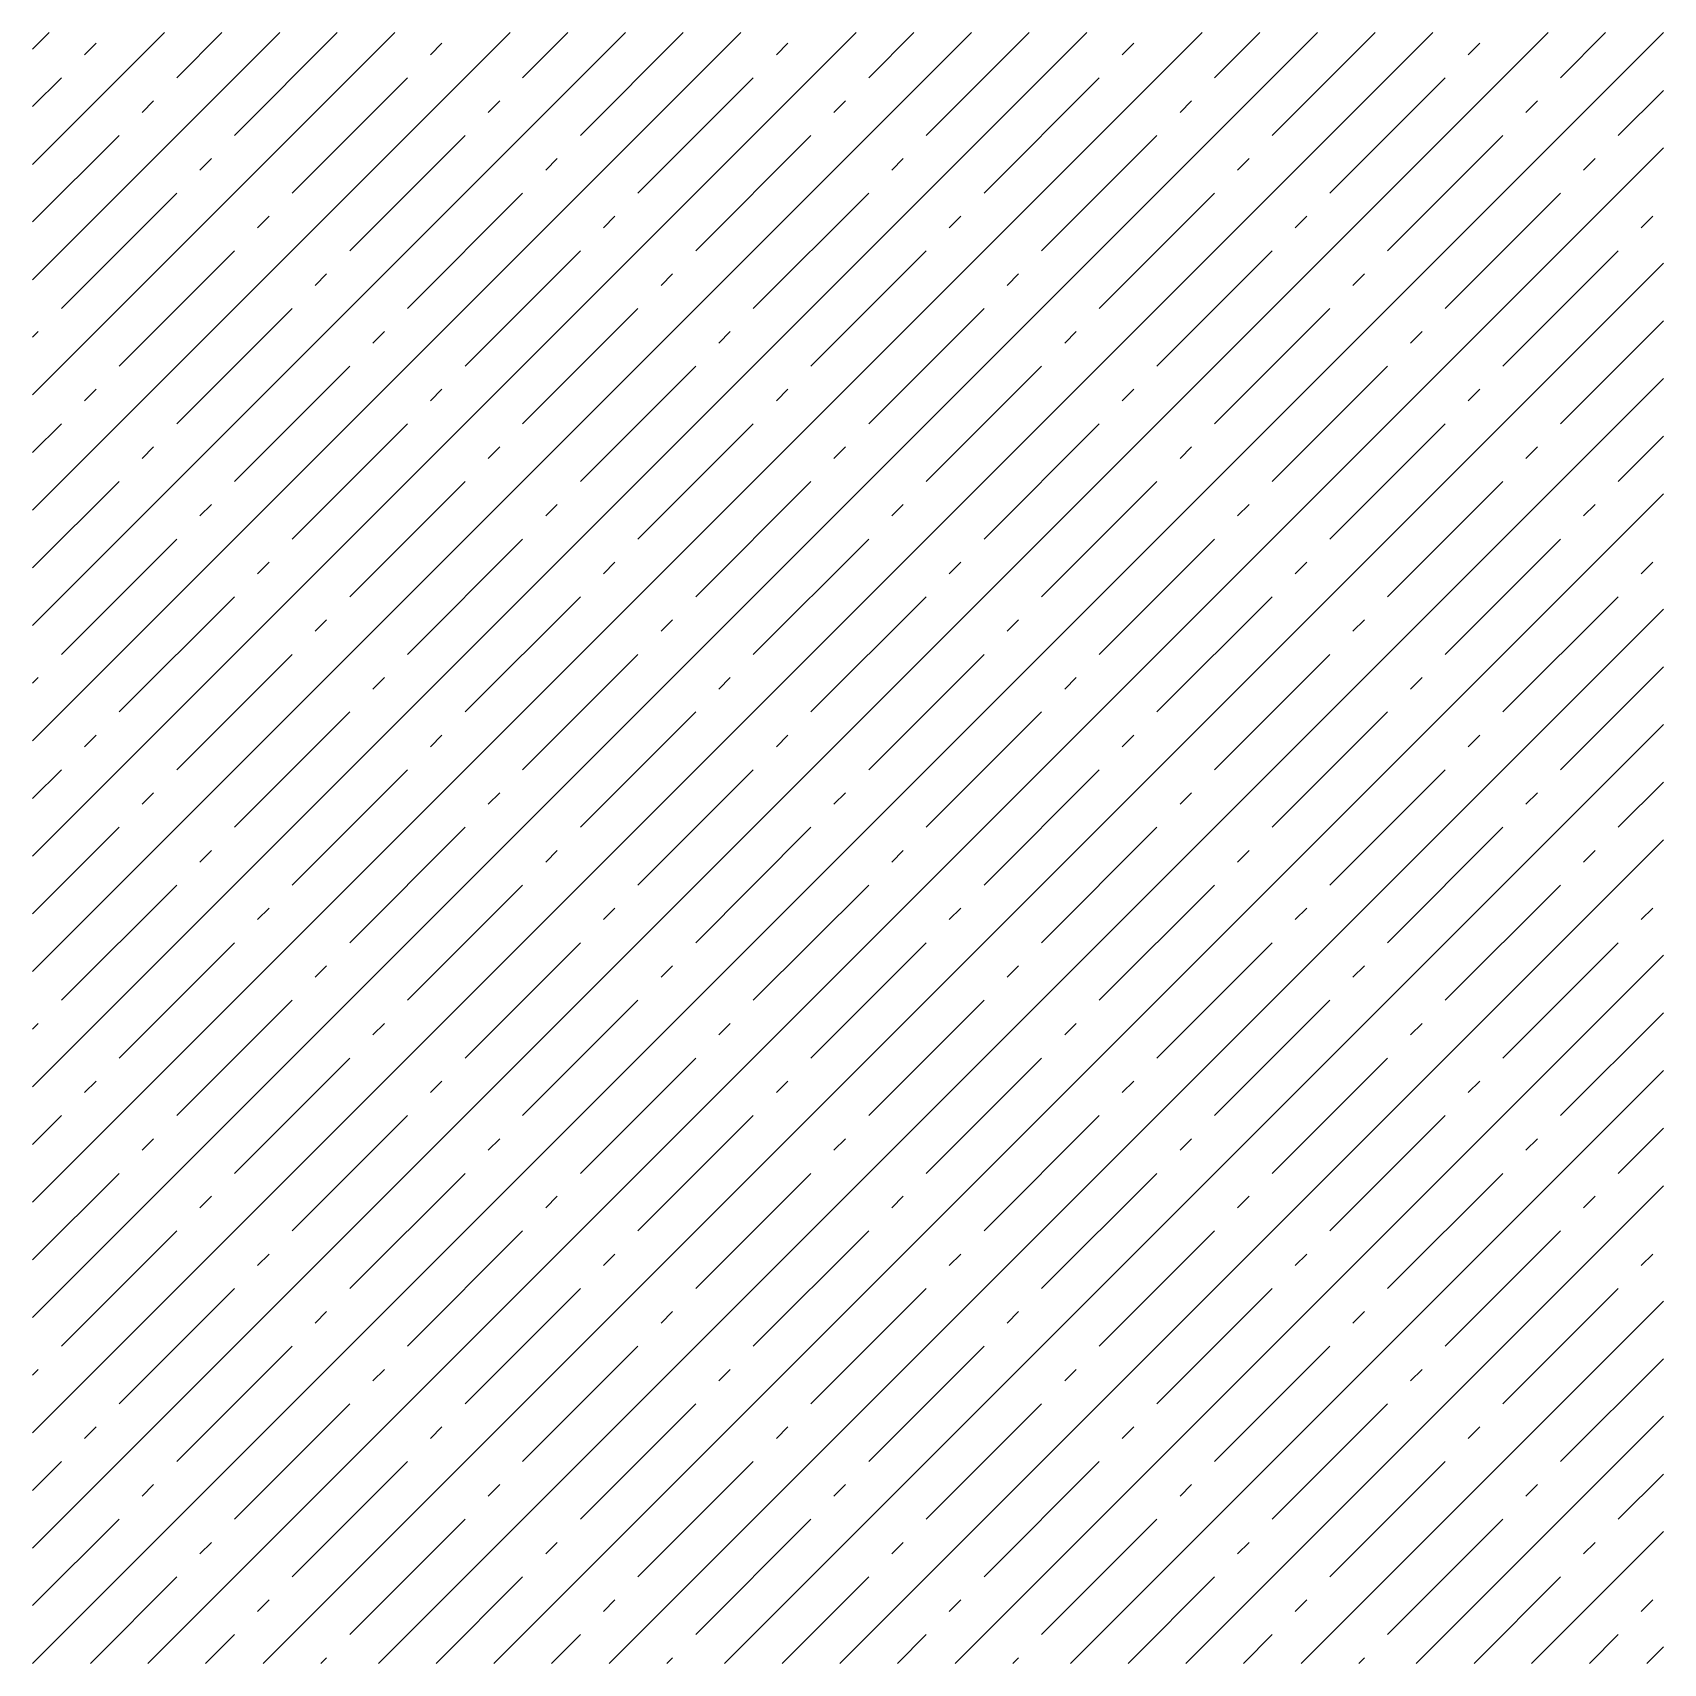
# Model space of a CAD drawing. Header units: millimetres. Extents: x 0 to 100, y 0 to 100.
import ezdxf

# ---------------------------------------------------------------- set-up
doc = ezdxf.new("R2010")
doc.units = ezdxf.units.MM
doc.linetypes.add('K5LT32768', pattern=[0])
doc.linetypes.add('K5LT32769', pattern=[0])

msp = doc.modelspace()

# ---------------------------------------------------------------- linework, layer by layer
at = {"color": 7, "linetype": 'K5LT32768', "lineweight": 18}
for p, q in [((0, 0), (100, 100)), ((0, 7.07), (92.93, 100)), ((0, 14.14), (85.86, 100)), ((0, 21.21), (78.79, 100)), ((0, 28.28), (71.72, 100)), ((0, 35.36), (64.64, 100)), ((0, 42.43), (57.57, 100)), ((0, 49.5), (50.5, 100)), ((0, 56.57), (43.43, 100)), ((0, 63.64), (36.36, 100)), ((0, 70.71), (29.29, 100)), ((0, 77.78), (22.22, 100)), ((0, 84.85), (15.15, 100)), ((0, 91.92), (8.08, 100)), ((0, 98.99), (1.01, 100)), ((7.07, 0), (100, 92.93)), ((14.14, 0), (100, 85.86)), ((21.21, 0), (100, 78.79)), ((28.28, 0), (100, 71.72)), ((35.36, 0), (100, 64.64)), ((42.43, 0), (100, 57.57)), ((49.5, 0), (100, 50.5)), ((56.57, 0), (100, 43.43)), ((63.64, 0), (100, 36.36)), ((70.71, 0), (100, 29.29)), ((77.78, 0), (100, 22.22)), ((84.85, 0), (100, 15.15)), ((91.92, 0), (100, 8.08)), ((98.99, 0), (100, 1.01))]:
    msp.add_line(p, q, dxfattribs=at)
at = {"color": 7, "linetype": 'K5LT32769', "lineweight": 18}
for p, q in [((8.84, 97.23), (11.61, 100)), ((12.37, 93.69), (18.68, 100)), ((30.05, 97.23), (32.82, 100)), ((33.59, 93.69), (39.9, 100)), ((51.27, 97.23), (54.04, 100)), ((54.8, 93.69), (61.11, 100)), ((72.48, 97.23), (75.25, 100)), ((76.01, 93.69), (82.32, 100)), ((93.69, 97.23), (96.46, 100)), ((3.18, 98.64), (3.89, 99.35)), ((24.4, 98.64), (25.1, 99.35)), ((45.61, 98.64), (46.32, 99.35)), ((66.82, 98.64), (67.53, 99.35)), ((88.03, 98.64), (88.74, 99.35)), ((0, 95.46), (1.77, 97.23)), ((15.91, 90.16), (22.98, 97.23)), ((37.12, 90.16), (44.19, 97.23)), ((58.34, 90.16), (65.41, 97.23)), ((79.55, 90.16), (86.62, 97.23)), ((97.23, 93.69), (100, 96.46)), ((6.72, 95.11), (7.42, 95.81)), ((27.93, 95.11), (28.64, 95.81)), ((49.14, 95.11), (49.85, 95.81)), ((70.36, 95.11), (71.06, 95.81)), ((91.57, 95.11), (92.28, 95.81)), ((0, 88.39), (5.3, 93.69)), ((19.45, 86.62), (26.52, 93.69)), ((40.66, 86.62), (47.73, 93.69)), ((61.87, 86.62), (68.94, 93.69)), ((83.09, 86.62), (90.16, 93.69)), ((10.25, 91.57), (10.96, 92.28)), ((31.47, 91.57), (32.17, 92.28)), ((52.68, 91.57), (53.39, 92.28)), ((73.89, 91.57), (74.6, 92.28)), ((95.11, 91.57), (95.81, 92.28)), ((1.77, 83.09), (8.84, 90.16)), ((22.98, 83.09), (30.05, 90.16)), ((44.19, 83.09), (51.27, 90.16)), ((65.41, 83.09), (72.48, 90.16)), ((86.62, 83.09), (93.69, 90.16)), ((13.79, 88.03), (14.5, 88.74)), ((35, 88.03), (35.71, 88.74)), ((56.21, 88.03), (56.92, 88.74)), ((77.43, 88.03), (78.14, 88.74)), ((98.64, 88.03), (99.35, 88.74)), ((5.3, 79.55), (12.37, 86.62)), ((26.52, 79.55), (33.59, 86.62)), ((47.73, 79.55), (54.8, 86.62)), ((68.94, 79.55), (76.01, 86.62)), ((90.16, 79.55), (97.23, 86.62)), ((17.32, 84.5), (18.03, 85.21)), ((38.54, 84.5), (39.24, 85.21)), ((59.75, 84.5), (60.46, 85.21)), ((80.96, 84.5), (81.67, 85.21)), ((8.84, 76.01), (15.91, 83.09)), ((30.05, 76.01), (37.12, 83.09)), ((51.27, 76.01), (58.34, 83.09)), ((72.48, 76.01), (79.55, 83.09)), ((93.69, 76.01), (100, 82.32)), ((0, 81.32), (0.35, 81.67)), ((20.86, 80.96), (21.57, 81.67)), ((42.07, 80.96), (42.78, 81.67)), ((63.29, 80.96), (63.99, 81.67)), ((84.5, 80.96), (85.21, 81.67)), ((12.37, 72.48), (19.45, 79.55)), ((33.59, 72.48), (40.66, 79.55)), ((54.8, 72.48), (61.87, 79.55)), ((76.01, 72.48), (83.09, 79.55)), ((3.18, 77.43), (3.89, 78.14)), ((24.4, 77.43), (25.1, 78.14)), ((45.61, 77.43), (46.32, 78.14)), ((66.82, 77.43), (67.53, 78.14)), ((88.03, 77.43), (88.74, 78.14)), ((0, 74.25), (1.77, 76.01)), ((15.91, 68.94), (22.98, 76.01)), ((37.12, 68.94), (44.19, 76.01)), ((58.34, 68.94), (65.41, 76.01)), ((79.55, 68.94), (86.62, 76.01)), ((97.23, 72.48), (100, 75.25)), ((6.72, 73.89), (7.42, 74.6)), ((27.93, 73.89), (28.64, 74.6)), ((49.14, 73.89), (49.85, 74.6)), ((70.36, 73.89), (71.06, 74.6)), ((91.57, 73.89), (92.28, 74.6)), ((0, 67.18), (5.3, 72.48)), ((19.45, 65.41), (26.52, 72.48)), ((40.66, 65.41), (47.73, 72.48)), ((61.87, 65.41), (68.94, 72.48)), ((83.09, 65.41), (90.16, 72.48)), ((10.25, 70.36), (10.96, 71.06)), ((31.47, 70.36), (32.17, 71.06)), ((52.68, 70.36), (53.39, 71.06)), ((73.89, 70.36), (74.6, 71.06)), ((95.11, 70.36), (95.81, 71.06)), ((1.77, 61.87), (8.84, 68.94)), ((22.98, 61.87), (30.05, 68.94)), ((44.19, 61.87), (51.27, 68.94)), ((65.41, 61.87), (72.48, 68.94)), ((86.62, 61.87), (93.69, 68.94)), ((13.79, 66.82), (14.5, 67.53)), ((35, 66.82), (35.71, 67.53)), ((56.21, 66.82), (56.92, 67.53)), ((77.43, 66.82), (78.14, 67.53)), ((98.64, 66.82), (99.35, 67.53)), ((5.3, 58.34), (12.37, 65.41)), ((26.52, 58.34), (33.59, 65.41)), ((47.73, 58.34), (54.8, 65.41)), ((68.94, 58.34), (76.01, 65.41)), ((90.16, 58.34), (97.23, 65.41)), ((17.32, 63.29), (18.03, 63.99)), ((38.54, 63.29), (39.24, 63.99)), ((59.75, 63.29), (60.46, 63.99)), ((80.96, 63.29), (81.67, 63.99)), ((8.84, 54.8), (15.91, 61.87)), ((30.05, 54.8), (37.12, 61.87)), ((51.27, 54.8), (58.34, 61.87)), ((72.48, 54.8), (79.55, 61.87)), ((93.69, 54.8), (100, 61.11)), ((0, 60.1), (0.35, 60.46)), ((20.86, 59.75), (21.57, 60.46)), ((42.07, 59.75), (42.78, 60.46)), ((63.29, 59.75), (63.99, 60.46)), ((84.5, 59.75), (85.21, 60.46)), ((12.37, 51.27), (19.45, 58.34)), ((33.59, 51.27), (40.66, 58.34)), ((54.8, 51.27), (61.87, 58.34)), ((76.01, 51.27), (83.09, 58.34)), ((3.18, 56.21), (3.89, 56.92)), ((24.4, 56.21), (25.1, 56.92)), ((45.61, 56.21), (46.32, 56.92)), ((66.82, 56.21), (67.53, 56.92)), ((88.03, 56.21), (88.74, 56.92)), ((0, 53.03), (1.77, 54.8)), ((15.91, 47.73), (22.98, 54.8)), ((37.12, 47.73), (44.19, 54.8)), ((58.34, 47.73), (65.41, 54.8)), ((79.55, 47.73), (86.62, 54.8)), ((97.23, 51.27), (100, 54.04)), ((6.72, 52.68), (7.42, 53.39)), ((27.93, 52.68), (28.64, 53.39)), ((49.14, 52.68), (49.85, 53.39)), ((70.36, 52.68), (71.06, 53.39)), ((91.57, 52.68), (92.28, 53.39)), ((0, 45.96), (5.3, 51.27)), ((19.45, 44.19), (26.52, 51.27)), ((40.66, 44.19), (47.73, 51.27)), ((61.87, 44.19), (68.94, 51.27)), ((83.09, 44.19), (90.16, 51.27)), ((10.25, 49.14), (10.96, 49.85)), ((31.47, 49.14), (32.17, 49.85)), ((52.68, 49.14), (53.39, 49.85)), ((73.89, 49.14), (74.6, 49.85)), ((95.11, 49.14), (95.81, 49.85)), ((1.77, 40.66), (8.84, 47.73)), ((22.98, 40.66), (30.05, 47.73)), ((44.19, 40.66), (51.27, 47.73)), ((65.41, 40.66), (72.48, 47.73)), ((86.62, 40.66), (93.69, 47.73)), ((13.79, 45.61), (14.5, 46.32)), ((35, 45.61), (35.71, 46.32)), ((56.21, 45.61), (56.92, 46.32)), ((77.43, 45.61), (78.14, 46.32)), ((98.64, 45.61), (99.35, 46.32)), ((5.3, 37.12), (12.37, 44.19)), ((26.52, 37.12), (33.59, 44.19)), ((47.73, 37.12), (54.8, 44.19)), ((68.94, 37.12), (76.01, 44.19)), ((90.16, 37.12), (97.23, 44.19)), ((17.32, 42.07), (18.03, 42.78)), ((38.54, 42.07), (39.24, 42.78)), ((59.75, 42.07), (60.46, 42.78)), ((80.96, 42.07), (81.67, 42.78)), ((8.84, 33.59), (15.91, 40.66)), ((30.05, 33.59), (37.12, 40.66)), ((51.27, 33.59), (58.34, 40.66)), ((72.48, 33.59), (79.55, 40.66)), ((0, 38.89), (0.35, 39.24)), ((20.86, 38.54), (21.57, 39.24)), ((42.07, 38.54), (42.78, 39.24)), ((63.29, 38.54), (63.99, 39.24)), ((84.5, 38.54), (85.21, 39.24)), ((93.69, 33.59), (100, 39.9)), ((12.37, 30.05), (19.45, 37.12)), ((33.59, 30.05), (40.66, 37.12)), ((54.8, 30.05), (61.87, 37.12)), ((76.01, 30.05), (83.09, 37.12)), ((3.18, 35), (3.89, 35.71)), ((24.4, 35), (25.1, 35.71)), ((45.61, 35), (46.32, 35.71)), ((66.82, 35), (67.53, 35.71)), ((88.03, 35), (88.74, 35.71)), ((0, 31.82), (1.77, 33.59)), ((15.91, 26.52), (22.98, 33.59)), ((37.12, 26.52), (44.19, 33.59)), ((58.34, 26.52), (65.41, 33.59)), ((79.55, 26.52), (86.62, 33.59)), ((6.72, 31.47), (7.42, 32.17)), ((27.93, 31.47), (28.64, 32.17)), ((49.14, 31.47), (49.85, 32.17)), ((70.36, 31.47), (71.06, 32.17)), ((91.57, 31.47), (92.28, 32.17)), ((97.23, 30.05), (100, 32.82)), ((0, 24.75), (5.3, 30.05)), ((19.45, 22.98), (26.52, 30.05)), ((40.66, 22.98), (47.73, 30.05)), ((61.87, 22.98), (68.94, 30.05)), ((83.09, 22.98), (90.16, 30.05)), ((10.25, 27.93), (10.96, 28.64)), ((31.47, 27.93), (32.17, 28.64)), ((52.68, 27.93), (53.39, 28.64)), ((73.89, 27.93), (74.6, 28.64)), ((95.11, 27.93), (95.81, 28.64)), ((1.77, 19.45), (8.84, 26.52)), ((22.98, 19.45), (30.05, 26.52)), ((44.19, 19.45), (51.27, 26.52)), ((65.41, 19.45), (72.48, 26.52)), ((86.62, 19.45), (93.69, 26.52)), ((13.79, 24.4), (14.5, 25.1)), ((35, 24.4), (35.71, 25.1)), ((56.21, 24.4), (56.92, 25.1)), ((77.43, 24.4), (78.14, 25.1)), ((98.64, 24.4), (99.35, 25.1)), ((5.3, 15.91), (12.37, 22.98)), ((26.52, 15.91), (33.59, 22.98)), ((47.73, 15.91), (54.8, 22.98)), ((68.94, 15.91), (76.01, 22.98)), ((90.16, 15.91), (97.23, 22.98)), ((17.32, 20.86), (18.03, 21.57)), ((38.54, 20.86), (39.24, 21.57)), ((59.75, 20.86), (60.46, 21.57)), ((80.96, 20.86), (81.67, 21.57)), ((8.84, 12.37), (15.91, 19.45)), ((30.05, 12.37), (37.12, 19.45)), ((51.27, 12.37), (58.34, 19.45)), ((72.48, 12.37), (79.55, 19.45)), ((0, 17.68), (0.35, 18.03)), ((20.86, 17.32), (21.57, 18.03)), ((42.07, 17.32), (42.78, 18.03)), ((63.29, 17.32), (63.99, 18.03)), ((84.5, 17.32), (85.21, 18.03)), ((93.69, 12.37), (100, 18.68)), ((12.37, 8.84), (19.45, 15.91)), ((33.59, 8.84), (40.66, 15.91)), ((54.8, 8.84), (61.87, 15.91)), ((76.01, 8.84), (83.09, 15.91)), ((3.18, 13.79), (3.89, 14.5)), ((24.4, 13.79), (25.1, 14.5)), ((45.61, 13.79), (46.32, 14.5)), ((66.82, 13.79), (67.53, 14.5)), ((88.03, 13.79), (88.74, 14.5)), ((0, 10.61), (1.77, 12.37)), ((15.91, 5.3), (22.98, 12.37)), ((37.12, 5.3), (44.19, 12.37)), ((58.34, 5.3), (65.41, 12.37)), ((79.55, 5.3), (86.62, 12.37)), ((97.23, 8.84), (100, 11.61)), ((6.72, 10.25), (7.42, 10.96)), ((27.93, 10.25), (28.64, 10.96)), ((49.14, 10.25), (49.85, 10.96)), ((70.36, 10.25), (71.06, 10.96)), ((91.57, 10.25), (92.28, 10.96)), ((0, 3.54), (5.3, 8.84)), ((19.45, 1.77), (26.52, 8.84)), ((40.66, 1.77), (47.73, 8.84)), ((61.87, 1.77), (68.94, 8.84)), ((83.09, 1.77), (90.16, 8.84)), ((10.25, 6.72), (10.96, 7.42)), ((31.47, 6.72), (32.17, 7.42)), ((52.68, 6.72), (53.39, 7.42)), ((73.89, 6.72), (74.6, 7.42)), ((95.11, 6.72), (95.81, 7.42)), ((3.54, 0), (8.84, 5.3)), ((24.75, 0), (30.05, 5.3)), ((45.96, 0), (51.27, 5.3)), ((67.18, 0), (72.48, 5.3)), ((88.39, 0), (93.69, 5.3)), ((13.79, 3.18), (14.5, 3.89)), ((35, 3.18), (35.71, 3.89)), ((56.21, 3.18), (56.92, 3.89)), ((77.43, 3.18), (78.14, 3.89)), ((98.64, 3.18), (99.35, 3.89)), ((10.61, 0), (12.37, 1.77)), ((31.82, 0), (33.59, 1.77)), ((53.03, 0), (54.8, 1.77)), ((74.25, 0), (76.01, 1.77)), ((95.46, 0), (97.23, 1.77)), ((17.68, 0), (18.03, 0.35)), ((38.89, 0), (39.24, 0.35)), ((60.1, 0), (60.46, 0.35)), ((81.32, 0), (81.67, 0.35))]:
    msp.add_line(p, q, dxfattribs=at)

doc.saveas('drawing.dxf')
